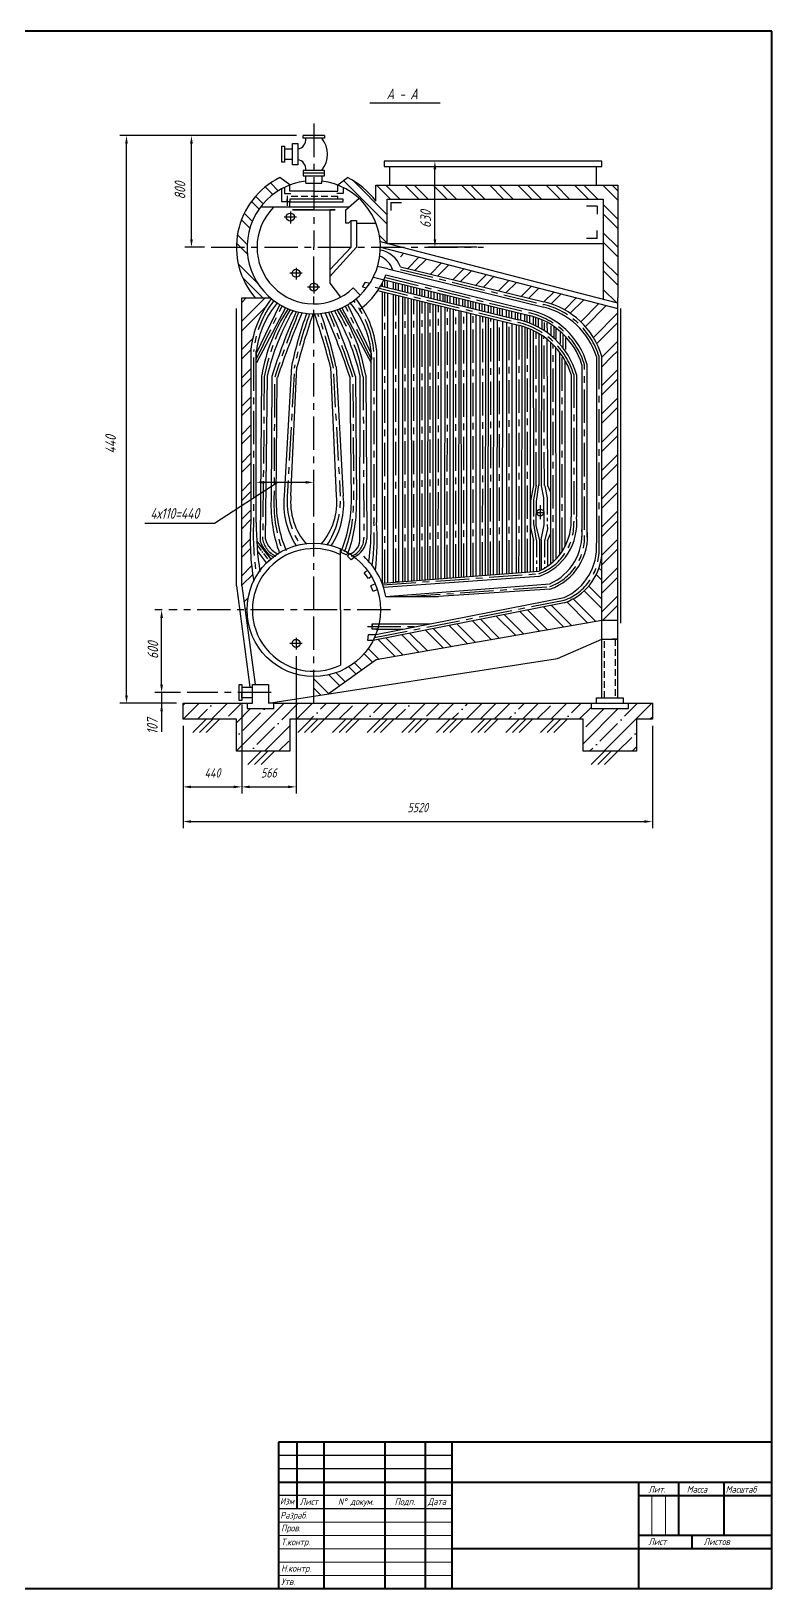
# Model space of a CAD drawing. Extents: x 1772 to 2588, y 79 to 663.
# Drawn here: x 2310 to 2588, y 79 to 663 of the extents above; entities that cross this region are included whole.
import ezdxf

# ---------------------------------------------------------------- set-up
doc = ezdxf.new("R2010")
doc.units = 0
doc.header["$LTSCALE"] = 10
doc.header["$MEASUREMENT"] = 0
doc.linetypes.add('невидимая', pattern=[0.375, 0.25, -0.125])
doc.linetypes.add('осевая', pattern=[2, 1.25, -0.25, 0.25, -0.25])
doc.layers.get('0').update_dxf_attribs({"linetype": 'CONTINUOUS'})
doc.layers.get('DEFPOINTS').update_dxf_attribs({"linetype": 'CONTINUOUS'})
for name, color, linetype, lineweight in [('Основная', 7, 'CONTINUOUS', 40), ('текст', 7, 'CONTINUOUS', 30), ('тонкая', 7, 'CONTINUOUS', 20)]:
    doc.layers.add(name, color=color, linetype=linetype, lineweight=lineweight)
doc.styles.add('стиль1', font='romans.shx', dxfattribs={"width": 0.75, "oblique": 15, "height": 3.5})
doc.dimstyles.get("Standard").update_dxf_attribs({"dimtxt": 3, "dimasz": 3, "dimexe": 2.5, "dimexo": 2.5, "dimgap": 1.5, "dimtad": 0, "dimtih": 1, "dimtoh": 1, "dimdec": 4, "dimzin": 0, "dimdsep": 46, "dimtxsty": 'Standard', "dimcen": -3, "dimdle": 1.25, "dimadec": 0, "dimazin": 0, "dimtfac": 0.75, "dimtdec": 4, "dimtofl": 0, "dimtmove": 0, "dimatfit": 3, "dimfxl": 0, "dimtvp": 1.5, "dimtolj": 1, "dimtzin": 0, "dimarcsym": 0})

# ---------------------------------------------------------------- blocks, each defined once
blk = doc.blocks.new('*D136')
at = {"color": 0, "lineweight": -2}
for p, q in [((2476.89, 613.8), (2458.69, 613.8)), ((2461.19, 584.57), (2461.19, 610.8)), ((2476.89, 581.57), (2458.69, 581.57))]:
    blk.add_line(p, q, dxfattribs=at)
at = {"color": 0}
for points in [[(2460.69, 610.8), (2461.69, 610.8), (2461.19, 613.8)], [(2460.69, 584.57), (2461.69, 584.57), (2461.19, 581.57)]]:
    blk.add_solid(points, dxfattribs=at)
at = {"layer": 'DEFPOINTS', "color": 0}
for p in [(2461.19, 613.8), (2479.39, 613.8), (2479.39, 581.57)]:
    blk.add_point(p, dxfattribs=at)
blk = doc.blocks.new('*D141')
at = {"color": 0, "lineweight": -2}
for p, q in [((2409.25, 623.39), (2367.39, 623.39)), ((2369.89, 584.57), (2369.89, 620.39)), ((2374.73, 581.57), (2367.39, 581.57))]:
    blk.add_line(p, q, dxfattribs=at)
at = {"color": 0}
for points in [[(2369.39, 620.39), (2370.39, 620.39), (2369.89, 623.39)], [(2369.39, 584.57), (2370.39, 584.57), (2369.89, 581.57)]]:
    blk.add_solid(points, dxfattribs=at)
at = {"layer": 'DEFPOINTS', "color": 0}
for p in [(2369.89, 623.39), (2411.75, 623.39), (2377.23, 581.57)]:
    blk.add_point(p, dxfattribs=at)
blk = doc.blocks.new('*D143')
at = {"color": 0, "lineweight": -2}
for p, q in [((2409.25, 623.39), (2343.03, 623.39)), ((2345.53, 413.57), (2345.53, 620.39)), ((2364.25, 410.57), (2343.03, 410.57))]:
    blk.add_line(p, q, dxfattribs=at)
at = {"color": 0}
for points in [[(2345.03, 620.39), (2346.03, 620.39), (2345.53, 623.39)], [(2345.03, 413.57), (2346.03, 413.57), (2345.53, 410.57)]]:
    blk.add_solid(points, dxfattribs=at)
at = {"layer": 'DEFPOINTS', "color": 0}
for p in [(2345.53, 623.39), (2411.75, 623.39), (2366.75, 410.57)]:
    blk.add_point(p, dxfattribs=at)
blk = doc.blocks.new('*D145')
at = {"color": 0, "lineweight": -2}
for p, q in [((2394.16, 480.92), (2394.16, 495.92)), ((2397.16, 493.42), (2412.75, 493.42)), ((2415.75, 480.92), (2415.75, 495.92))]:
    blk.add_line(p, q, dxfattribs=at)
at = {"color": 0}
for points in [[(2397.16, 493.92), (2397.16, 492.92), (2394.16, 493.42)], [(2412.75, 493.92), (2412.75, 492.92), (2415.75, 493.42)]]:
    blk.add_solid(points, dxfattribs=at)
at = {"layer": 'DEFPOINTS', "color": 0}
for p in [(2415.75, 493.42), (2394.16, 478.42), (2415.75, 478.42)]:
    blk.add_point(p, dxfattribs=at)
blk = doc.blocks.new('*D150')
at = {"color": 0, "lineweight": -2}
for p, q in [((2358.95, 445.57), (2356.19, 445.57)), ((2358.69, 417.57), (2358.69, 442.57)), ((2365.76, 414.57), (2356.19, 414.57))]:
    blk.add_line(p, q, dxfattribs=at)
at = {"color": 0}
for points in [[(2358.19, 442.57), (2359.19, 442.57), (2358.69, 445.57)], [(2358.19, 417.57), (2359.19, 417.57), (2358.69, 414.57)]]:
    blk.add_solid(points, dxfattribs=at)
at = {"layer": 'DEFPOINTS', "color": 0}
for p in [(2358.69, 445.57), (2361.45, 445.57), (2368.26, 414.57)]:
    blk.add_point(p, dxfattribs=at)
blk = doc.blocks.new('*D152')
at = {"color": 0, "lineweight": -2}
for p, q in [((2388.75, 410.07), (2388.75, 376.73)), ((2366.75, 402.07), (2366.75, 376.73)), ((2369.75, 379.23), (2385.75, 379.23))]:
    blk.add_line(p, q, dxfattribs=at)
at = {"color": 0}
for points in [[(2369.75, 379.73), (2369.75, 378.73), (2366.75, 379.23)], [(2385.75, 379.73), (2385.75, 378.73), (2388.75, 379.23)]]:
    blk.add_solid(points, dxfattribs=at)
at = {"layer": 'DEFPOINTS', "color": 0}
for p in [(2388.75, 412.57), (2366.75, 404.57), (2388.75, 379.23)]:
    blk.add_point(p, dxfattribs=at)
at = {"color": 0, "insert": (2377.75, 384.48), "char_height": 3.5, "attachment_point": 5, "style": 'стиль1'}
blk.add_mtext('\\A1;440', dxfattribs=at)
blk = doc.blocks.new('*D153')
at = {"color": 0, "lineweight": -2}
for p, q in [((2409.12, 428.19), (2409.12, 376.73)), ((2388.75, 410.07), (2388.75, 376.73)), ((2391.75, 379.23), (2406.12, 379.23))]:
    blk.add_line(p, q, dxfattribs=at)
at = {"color": 0}
for points in [[(2391.75, 379.73), (2391.75, 378.73), (2388.75, 379.23)], [(2406.12, 379.73), (2406.12, 378.73), (2409.12, 379.23)]]:
    blk.add_solid(points, dxfattribs=at)
at = {"layer": 'DEFPOINTS', "color": 0}
for p in [(2409.12, 430.69), (2388.75, 412.57), (2409.12, 379.23)]:
    blk.add_point(p, dxfattribs=at)
at = {"color": 0, "insert": (2398.93, 384.48), "char_height": 3.5, "attachment_point": 5, "style": 'стиль1'}
blk.add_mtext('\\A1;566', dxfattribs=at)
blk = doc.blocks.new('*D160')
at = {"color": 0, "lineweight": -2}
for p, q in [((2366.75, 402.07), (2366.75, 363.74)), ((2542.75, 402.07), (2542.75, 363.74)), ((2369.75, 366.24), (2539.75, 366.24))]:
    blk.add_line(p, q, dxfattribs=at)
at = {"color": 0}
for points in [[(2369.75, 366.74), (2369.75, 365.74), (2366.75, 366.24)], [(2539.75, 366.74), (2539.75, 365.74), (2542.75, 366.24)]]:
    blk.add_solid(points, dxfattribs=at)
at = {"layer": 'DEFPOINTS', "color": 0}
for p in [(2366.75, 404.57), (2542.75, 404.57), (2542.75, 366.24)]:
    blk.add_point(p, dxfattribs=at)
at = {"color": 0, "insert": (2454.75, 371.49), "char_height": 3.5, "attachment_point": 5, "style": 'стиль1'}
blk.add_mtext('\\A1;5520', dxfattribs=at)

msp = doc.modelspace()

# ---------------------------------------------------------------- hatches: boundary and pattern name
h = msp.add_hatch()
h.set_pattern_fill('ANSI32', color=256, scale=20, angle=90, style=0)
h.paths.add_polyline_path([(2406.74552, 604.89362), (2403.07712, 607.65644, 0.287205796), (2386.74552, 581.56982), (2390.74552, 581.56982, -0.310028979)])
h = msp.add_hatch()
h.set_pattern_fill('ANSI32', color=256, scale=20, angle=90, style=0)
h.paths.add_polyline_path([(2529.74552, 604.8035), (2439.06932, 604.8035), (2439.06932, 598.8035, 0.121178121), (2428.41391, 607.65644), (2424.74552, 604.89362, -0.287985873), (2440.66368, 583.59096), (2443.31361, 582.90615), (2443.31361, 599.56982), (2524.31361, 599.56982), (2524.31361, 561.97357), (2529.74552, 560.56982), (2529.74552, 562.56982)])
h = msp.add_hatch()
h.set_pattern_fill('ANSI32', color=256, scale=20, angle=90, style=0)
h.paths.add_polyline_path([(2390.74552, 581.56982), (2386.74552, 581.56982, 0.18052633), (2393.83661, 562.56982), (2399.49744, 562.56982, -0.219243148)])
h = msp.add_hatch()
h.set_pattern_fill('ANSI32', color=256, scale=20, style=0)
h.paths.add_polyline_path([(2529.74552, 558.56982), (2448.24333, 579.63218), (2448.24333, 574.27036), (2502.01697, 561.05246, -0.275495782), (2523.74552, 540.56982), (2529.74552, 540.56982)])
h = msp.add_hatch()
h.set_pattern_fill('ANSI32', color=256, scale=20, style=0)
h.paths.add_polyline_path([(2392.15895, 543.10327, -0.13562476), (2399.865, 562.26155, -0.004797259), (2399.49744, 562.56982), (2393.83661, 562.56982), (2388.74552, 562.56982), (2388.74552, 484.60257), (2392.15895, 486.81362)])
h = msp.add_hatch()
h.set_pattern_fill('ANSI32', color=256, scale=20, style=0)
h.paths.add_polyline_path([(2529.74552, 540.56982), (2523.74552, 540.56982), (2523.74552, 441.56982), (2529.74552, 441.56982)])
h = msp.add_hatch()
h.set_pattern_fill('ANSI32', color=256, scale=20, style=0)
h.paths.add_polyline_path([(2392.15895, 478.41577), (2392.15895, 486.81362), (2388.74552, 484.60257), (2388.74552, 454.56982), (2389.96173, 445.56982), (2390.74552, 445.56982, -0.113087684), (2393.23909, 456.45379, -0.060544761)])
h = msp.add_hatch()
h.set_pattern_fill('ANSI32', color=256, scale=20, angle=90, style=0)
h.paths.add_polyline_path([(2523.74552, 441.56982), (2523.74552, 465.89684, -0.28849724), (2509.68964, 448.23685), (2437.97995, 434.14047, -0.281064304), (2415.74552, 420.56982), (2415.74552, 413.20031), (2421.16716, 414.03922), (2439.17653, 426.8573)])
h = msp.add_hatch()
h.set_pattern_fill('ANSI35', color=256, scale=30, style=0)
h.paths.add_polyline_path([(2519.74552, 410.56982), (2516.74552, 410.56982), (2400.74552, 410.56982), (2400.74552, 408.56982), (2392.74552, 408.56982), (2390.74552, 408.56982), (2390.74552, 410.56982), (2366.74552, 410.56982), (2366.74552, 404.56982), (2386.74552, 404.56982), (2386.74552, 392.56982), (2406.74552, 392.56982), (2406.74552, 404.56982), (2516.74552, 404.56982), (2516.74552, 392.56982), (2536.74552, 392.56982), (2536.74552, 404.56982), (2542.74552, 404.56982), (2542.74552, 410.56982), (2533.74552, 410.56982), (2533.74552, 408.56982), (2532.74552, 408.56982), (2531.74552, 408.56982), (2519.74552, 408.56982)])

# ---------------------------------------------------------------- linework, layer by layer
for p, q in [((2436.78654, 635.6799), (2463.15852, 635.6799)), ((2403.74552, 613.38916), (2403.74552, 619.38916)), ((2403.74552, 619.38916), (2404.74552, 619.38916)), ((2404.74552, 619.38916), (2404.74552, 618.38916)), ((2407.74552, 612.38916), (2407.74552, 620.38916)), ((2407.74552, 620.38916), (2409.74552, 620.38916)), ((2409.74552, 620.38916), (2409.74552, 612.38916)), ((2419.74552, 623.38916), (2411.74552, 623.38916)), ((2411.74552, 622.38916), (2411.74552, 623.38916)), ((2419.74552, 622.38916), (2411.74552, 622.38916)), ((2419.74552, 623.38916), (2419.74552, 622.38916)), ((2404.74552, 613.38916), (2403.74552, 613.38916)), ((2404.74552, 618.38916), (2404.74552, 614.38916)), ((2404.74552, 618.38916), (2407.74552, 618.38916)), ((2407.74552, 614.38916), (2404.74552, 614.38916)), ((2404.74552, 614.38916), (2404.74552, 613.38916)), ((2523.74552, 613.8035), (2442.09473, 613.8035)), ((2442.09473, 613.8035), (2442.09473, 611.8035)), ((2523.74552, 611.8035), (2523.74552, 613.8035)), ((2406.74552, 604.89362), (2403.07712, 607.65644)), ((2409.74552, 612.38916), (2407.74552, 612.38916)), ((2419.74552, 610.38916), (2411.74552, 610.38916)), ((2411.74552, 610.38916), (2411.74552, 609.38916)), ((2419.74552, 609.38916), (2411.74552, 609.38916)), ((2411.74552, 609.38916), (2411.74552, 608.38916)), ((2411.74552, 608.38916), (2412.74552, 608.38916)), ((2412.74552, 606.38916), (2412.74552, 608.38916)), ((2412.74552, 608.38916), (2418.74552, 608.38916)), ((2418.74552, 608.38916), (2418.74552, 606.38916)), ((2418.74552, 608.38916), (2419.74552, 608.38916)), ((2419.74552, 609.38916), (2419.74552, 610.38916)), ((2419.74552, 608.38916), (2419.74552, 609.38916)), ((2424.74552, 604.89362), (2428.41391, 607.65644)), ((2442.09473, 611.8035), (2444.09473, 611.8035)), ((2444.09473, 611.8035), (2444.09473, 604.8035)), ((2444.09473, 611.8035), (2521.74552, 611.8035)), ((2521.74552, 604.8035), (2521.74552, 611.8035)), ((2521.74552, 611.8035), (2523.74552, 611.8035)), ((2403.74552, 598.56982), (2403.74552, 603.50153)), ((2404.74552, 604.01976), (2404.74552, 601.6492)), ((2404.74552, 601.6492), (2407.12207, 601.6492)), ((2406.74552, 602.56982), (2406.74552, 604.89362)), ((2415.74552, 602.56982), (2406.74552, 602.56982)), ((2412.74552, 605.56982), (2412.74552, 606.38916)), ((2412.74552, 605.56982), (2418.74552, 605.56982)), ((2415.74552, 606.56982), (2415.74552, 605.56982)), ((2415.74552, 602.56982), (2424.74552, 602.56982)), ((2418.74552, 605.56982), (2418.74552, 606.38916)), ((2426.74552, 601.6492), (2424.36897, 601.6492)), ((2424.74552, 602.56982), (2424.74552, 604.89362)), ((2426.74552, 604.01976), (2426.74552, 601.6492)), ((2439.06932, 598.8035), (2439.06932, 604.8035)), ((2439.06932, 604.8035), (2529.74552, 604.8035)), ((2529.74552, 604.8035), (2529.74552, 562.56982)), ((2428.89976, 596.56982), (2395.74552, 596.56982)), ((2406.74552, 598.56982), (2403.74552, 598.56982)), ((2405.74552, 598.56982), (2405.74552, 599.56982)), ((2426.74552, 599.56982), (2406.74552, 599.56982)), ((2406.74552, 599.56982), (2406.74552, 598.56982)), ((2406.74552, 596.56982), (2406.74552, 598.56982)), ((2406.74552, 598.56982), (2426.74552, 598.56982)), ((2407.74552, 596.56982), (2406.74552, 596.56982)), ((2424.74552, 599.56982), (2424.74552, 600.56982)), ((2426.74552, 598.56982), (2426.74552, 599.56982)), ((2427.74552, 595.56982), (2432.74466, 599.90092)), ((2443.31361, 582.90615), (2443.31361, 599.56982)), ((2443.31361, 599.56982), (2524.31361, 599.56982)), ((2444.60342, 598.35109), (2444.60342, 595.35109)), ((2444.60342, 598.35109), (2448.60342, 598.35109)), ((2521.98609, 596.95251), (2517.98609, 596.95251)), ((2521.98609, 596.95251), (2521.98609, 593.95251)), ((2524.31361, 599.56982), (2524.31361, 561.97357)), ((2409.28514, 592.8614), (2404.66275, 592.8614)), ((2406.96976, 594.93511), (2406.96976, 590.49771)), ((2415.74552, 595.56982), (2407.74552, 595.56982)), ((2407.74552, 595.56982), (2423.74552, 595.56982)), ((2423.74552, 595.56982), (2421.74552, 595.56982)), ((2421.74552, 595.56982), (2421.74552, 568.02688)), ((2427.74552, 590.56982), (2427.74552, 595.56982)), ((2428.74552, 590.56982), (2427.74552, 590.56982)), ((2428.74552, 590.56982), (2429.74552, 591.56982)), ((2429.74552, 581.56982), (2429.74552, 591.56982)), ((2429.74552, 591.56982), (2431.74552, 591.56982)), ((2431.74552, 591.56982), (2431.74552, 581.56982)), ((2431.74552, 590.56982), (2439.06932, 590.56982)), ((2521.98609, 584.77559), (2517.98609, 584.77559)), ((2521.98609, 584.77559), (2521.98609, 587.77559)), ((2431.74552, 581.56982), (2421.74552, 570.54995)), ((2429.74552, 581.56982), (2421.74552, 573.07301)), ((2529.74552, 560.56982), (2440.74552, 583.56982)), ((2440.74552, 581.56982), (2529.74552, 558.56982)), ((2443.31361, 582.90615), (2524.31361, 582.90615)), ((2409.11744, 573.88644), (2409.11744, 569.44904)), ((2443.57295, 573.41837), (2439.68737, 574.37347)), ((2443.57295, 573.41837), (2502.01697, 559.05246)), ((2448.24333, 574.27036), (2502.01697, 561.05246)), ((2411.43282, 571.81273), (2406.81044, 571.81273)), ((2418.06089, 566.60769), (2413.43851, 566.60769)), ((2415.74552, 568.6814), (2415.74552, 564.244)), ((2421.74552, 568.02688), (2425.79041, 562.83658)), ((2438.15229, 570.33381), (2496.59632, 555.96791)), ((2440.83758, 567.03061), (2492.53362, 554.3234)), ((2441.37579, 568.00187), (2441.37579, 566.89831)), ((2442.37579, 566.6525), (2442.37579, 569.29565)), ((2442.82267, 571.18581), (2496.59632, 557.96791)), ((2443.37677, 566.40646), (2443.37677, 569.04961)), ((2445.56038, 568.51286), (2445.56038, 565.86971)), ((2446.56038, 565.62391), (2446.56038, 568.26705)), ((2447.56136, 565.37786), (2447.56136, 568.02101)), ((2448.98204, 565.02865), (2448.98204, 567.67179)), ((2449.9834, 564.78251), (2449.9834, 567.42565)), ((2450.99102, 564.53483), (2450.99102, 567.17797)), ((2452.34225, 564.20269), (2452.34225, 566.84583)), ((2453.28914, 563.96994), (2453.28914, 566.61308)), ((2388.74552, 454.56982), (2388.74552, 562.56982)), ((2388.74552, 562.56982), (2393.83661, 562.56982)), ((2393.83661, 562.56982), (2399.49744, 562.56982)), ((2399.49744, 562.56982), (2399.96377, 562.39037)), ((2430.5145, 566.2822), (2433.11557, 563.58979)), ((2439.75019, 565.29789), (2492.53362, 552.3234)), ((2441.37579, 564.89831), (2441.37579, 455.58202)), ((2443.37677, 564.40646), (2443.37579, 455.73695)), ((2445.56038, 563.86971), (2445.56038, 455.90618)), ((2447.56136, 563.37368), (2447.56038, 456.06111)), ((2448.98204, 563.01714), (2448.97921, 456.17102)), ((2450.99102, 562.53551), (2450.97921, 456.32595)), ((2452.34239, 562.2239), (2452.34996, 456.32595)), ((2454.36555, 561.74432), (2454.34996, 456.48088)), ((2454.36555, 563.70535), (2454.36555, 566.34849)), ((2455.41603, 561.47213), (2455.40449, 456.58707)), ((2455.41603, 566.09028), (2455.41603, 563.44713)), ((2456.41603, 563.20133), (2456.41603, 565.84447)), ((2457.46513, 560.95367), (2457.40449, 456.742)), ((2457.41701, 562.95528), (2457.41701, 565.59843)), ((2458.48967, 560.7074), (2458.45901, 456.82369)), ((2458.83769, 562.60607), (2458.83769, 565.24921)), ((2459.83905, 562.35993), (2459.83905, 565.00307)), ((2460.84667, 562.11225), (2460.84667, 564.75539)), ((2462.1979, 561.78011), (2462.1979, 564.42325)), ((2463.14479, 561.54736), (2463.14479, 564.1905)), ((2464.2212, 561.28277), (2464.2212, 563.92591)), ((2464.85794, 563.7694), (2464.85794, 561.12625)), ((2465.85794, 560.88045), (2465.85794, 563.52359)), ((2466.85891, 560.6344), (2466.85891, 563.27755)), ((2468.2796, 560.28519), (2468.2796, 562.92833)), ((2469.28096, 560.03905), (2469.28096, 562.68219)), ((2470.28858, 559.79137), (2470.28858, 562.43451)), ((2471.6398, 559.45923), (2471.6398, 562.10237)), ((2472.58669, 559.22648), (2472.58669, 561.86962)), ((2473.6631, 558.96189), (2473.6631, 561.60504)), ((2474.50458, 561.39819), (2474.50458, 558.75505)), ((2475.50458, 558.50924), (2475.50458, 561.15239)), ((2476.50556, 558.26319), (2476.50556, 560.90634)), ((2529.74552, 412.56982), (2529.74552, 562.56982)), ((2386.74552, 454.56982), (2386.74552, 558.56982)), ((2403.09109, 560.09892), (2394.1717, 541.71315)), ((2405.1689, 558.78204), (2394.27306, 538.16768)), ((2403.95262, 559.59243), (2405.1689, 558.78204)), ((2426.32214, 558.78204), (2437.21797, 538.16768)), ((2428.39995, 560.09892), (2437.31933, 541.71315)), ((2460.46095, 560.21485), (2460.45901, 456.97862)), ((2461.45956, 559.91674), (2461.45901, 457.06031)), ((2463.44381, 559.39827), (2463.45901, 457.21524)), ((2464.85743, 559.21681), (2464.8303, 457.2927)), ((2466.84168, 558.6465), (2466.8303, 457.44763)), ((2468.08443, 558.41254), (2468.06283, 457.55386)), ((2470.12377, 557.77089), (2470.06283, 457.70879)), ((2470.95461, 557.58216), (2471.06283, 457.80427)), ((2473.03172, 557.28021), (2473.06283, 457.9592)), ((2474.50458, 556.86503), (2474.5164, 458.03666)), ((2476.56814, 556.25107), (2476.5164, 458.19159)), ((2477.92624, 557.91398), (2477.92624, 560.55713)), ((2478.07307, 555.91392), (2478.08118, 458.3042)), ((2478.92761, 557.66784), (2478.92761, 560.31099)), ((2479.93522, 557.42016), (2479.93522, 560.06331)), ((2480.12462, 555.41686), (2480.08118, 458.45913)), ((2481.1193, 555.26153), (2481.08118, 458.58034)), ((2481.28645, 557.08802), (2481.28645, 559.73117)), ((2482.23334, 556.85527), (2482.23334, 559.49842)), ((2483.30975, 556.59068), (2483.30975, 559.23383)), ((2484.58753, 558.91974), (2484.58753, 556.27659)), ((2485.58753, 556.03079), (2485.58753, 558.67394)), ((2486.58851, 555.78474), (2486.58851, 558.42789)), ((2488.0092, 555.43553), (2488.0092, 558.07868)), ((2489.01056, 555.18939), (2489.01056, 557.83254)), ((2490.01818, 554.94171), (2490.01818, 557.58486)), ((2491.3694, 554.60957), (2491.3694, 557.25272)), ((2492.31629, 554.37682), (2492.31629, 557.01997)), ((2493.3927, 554.11223), (2493.3927, 556.75538)), ((2494.84101, 556.47794), (2494.84101, 553.8348)), ((2495.84101, 553.58899), (2495.84101, 556.23214)), ((2496.84199, 553.34294), (2496.84199, 555.98609)), ((2498.08813, 555.29784), (2498.08813, 552.6547)), ((2499.08813, 551.99426), (2499.08813, 555.05204)), ((2500.08911, 551.61494), (2500.08911, 554.80599)), ((2529.74552, 558.56982), (2529.74552, 560.56982)), ((2530.74552, 558.56982), (2530.74552, 440.56982)), ((2483.10868, 554.67127), (2483.08118, 458.73527)), ((2484.58462, 554.26227), (2484.44641, 458.81274)), ((2486.47733, 553.90004), (2486.44641, 458.96767)), ((2488.00762, 553.45731), (2487.98352, 459.07343)), ((2489.99322, 552.96536), (2489.98352, 459.22836)), ((2491.63729, 552.60022), (2491.71148, 459.34743)), ((2493.75631, 551.90645), (2493.71148, 459.50236)), ((2494.85236, 551.65085), (2494.87749, 459.63622)), ((2496.86178, 550.92057), (2496.87749, 459.79115)), ((2498.06743, 550.29983), (2498.14574, 492.21213)), ((2500.11338, 549.16789), (2500.13406, 492.21213)), ((2501.31943, 554.2298), (2501.31943, 550.89355)), ((2502.31943, 550.33998), (2502.31943, 553.29089)), ((2503.34479, 549.52535), (2503.3204, 553.04484)), ((2504.69664, 552.06144), (2504.69664, 548.72519)), ((2505.72269, 551.58407), (2505.72269, 547.88618)), ((2506.5, 550.96257), (2506.5, 547.10931)), ((2508.17899, 549.62636), (2508.17899, 545.46235)), ((2501.17289, 548.43761), (2501.05176, 492.21213)), ((2503.18232, 547.1231), (2503.44573, 492.12011)), ((2504.53894, 545.87496), (2504.50478, 463.15172)), ((2506.42669, 543.91133), (2506.47702, 464.65207)), ((2509.17394, 548.69412), (2509.17394, 544.00184)), ((2510.13781, 547.42005), (2510.13781, 543.1939)), ((2392.15895, 543.09768), (2392.15895, 478.41577)), ((2394.1717, 541.71315), (2394.12102, 539.43392)), ((2394.15895, 478.41577), (2394.15895, 542.74007)), ((2437.31933, 541.71315), (2437.37001, 539.43392)), ((2437.33208, 478.41577), (2437.33208, 542.74007)), ((2439.33208, 543.09768), (2439.33208, 478.41577)), ((2507.92385, 542.04129), (2507.94663, 466.46243)), ((2509.90981, 538.77632), (2509.94461, 469.27168)), ((2516.32486, 537.48526), (2516.32486, 473.16096)), ((2518.32486, 472.80336), (2518.32486, 537.48526)), ((2521.74552, 540.56982), (2521.74552, 470.56982)), ((2523.74552, 412.56982), (2523.74552, 540.56982)), ((2396.2021, 533.50152), (2395.61658, 471.35475)), ((2397.66285, 472.15757), (2398.36959, 533.26434)), ((2400.06074, 533.10232), (2399.72431, 486.81893)), ((2401.61098, 486.96124), (2402.06074, 532.74472)), ((2407.3712, 536.8972), (2404.67241, 488.39472)), ((2407.18479, 488.39472), (2409.3712, 536.5396)), ((2424.30625, 488.39472), (2422.11984, 536.5396)), ((2424.11984, 536.8972), (2426.81862, 488.39472)), ((2429.88005, 486.96124), (2429.43029, 532.74472)), ((2431.43029, 533.10232), (2431.76673, 486.81893)), ((2433.0381, 472.65431), (2433.12144, 533.26434)), ((2435.28893, 533.50152), (2435.69225, 472.3369)), ((2512.26217, 533.84075), (2512.26217, 480.47231)), ((2514.26217, 533.84075), (2514.26217, 480.47231)), ((2402.36351, 493.42363), (2378.47707, 477.95117)), ((2498.14574, 492.21213), (2496.98361, 486.53004)), ((2499.26416, 486.27201), (2500.16778, 492.46472)), ((2501.02837, 492.16368), (2501.93199, 487.56215)), ((2503.43801, 492.24969), (2504.51375, 489.7554)), ((2496.98361, 486.53004), (2497.06966, 476.50989)), ((2499.13507, 477.28397), (2499.26416, 486.27201)), ((2500.68413, 484.85284), (2500.68413, 479.60624)), ((2501.93199, 487.56215), (2502.06107, 477.456)), ((2499.20425, 482.10053), (2502.00175, 482.10053)), ((2378.47707, 477.95117), (2352.45421, 477.95117)), ((2497.06966, 476.50989), (2498.1454, 471.56432)), ((2500.46899, 471.56432), (2499.13507, 477.28397)), ((2502.06107, 477.456), (2500.89928, 471.82235)), ((2503.35195, 471.4353), (2504.55678, 474.10161)), ((2399.77184, 464.59295), (2394.42844, 471.4513)), ((2398.0151, 463.23957), (2394.66633, 467.75694)), ((2425.74552, 445.56982), (2425.74552, 468.48269)), ((2425.983, 467.12611), (2426.17652, 468.0448)), ((2497.99877, 471.82521), (2497.99877, 459.96833)), ((2500.43666, 471.50846), (2500.43666, 460.24554)), ((2501.00784, 471.82521), (2501.00784, 460.52392)), ((2503.44573, 471.50846), (2503.44573, 461.97771)), ((2427.94237, 466.18325), (2425.983, 467.12611)), ((2428.59549, 466.95688), (2427.94237, 466.18325)), ((2428.35359, 465.67555), (2429.05509, 466.54589)), ((2429.80498, 464.34588), (2428.35359, 465.67555)), ((2430.86932, 465.19204), (2429.80498, 464.34588)), ((2436.22656, 457.33363), (2434.70261, 459.53365)), ((2434.70339, 459.54694), (2435.51375, 460.28431)), ((2437.30379, 458.06012), (2436.36039, 457.33484)), ((2441.37579, 455.58202), (2500.20629, 460.13934)), ((2500.20629, 458.13934), (2441.93488, 454.0121)), ((2447.56038, 456.06111), (2446.56038, 456.06111)), ((2386.74552, 454.56982), (2391.74552, 416.56982)), ((2388.74552, 454.56982), (2393.74552, 417.56982)), ((2438.97801, 436.33667), (2509.68964, 450.23685)), ((2442.80388, 450.56982), (2504.26898, 455.33122)), ((2442.80388, 450.56982), (2462.47192, 450.56982)), ((2504.26898, 453.33122), (2462.47192, 450.56982)), ((2425.74552, 445.56982), (2425.74552, 424.8575)), ((2509.68964, 448.23685), (2437.97995, 434.14047)), ((2437.67628, 438.33667), (2437.67628, 440.33667)), ((2437.67628, 440.33667), (2440.19166, 440.33667)), ((2437.67628, 440.33667), (2437.67628, 439.33667)), ((2439.67628, 438.33667), (2437.67628, 438.33667)), ((2438.97801, 438.33667), (2439.67628, 438.33667)), ((2523.74552, 441.56982), (2439.17653, 426.8573)), ((2439.67628, 438.33667), (2449.15222, 438.33667)), ((2440.19166, 440.33667), (2459.32642, 440.33667)), ((2529.74552, 441.56982), (2523.74552, 441.56982)), ((2411.43282, 433.05491), (2406.81044, 433.05491)), ((2409.11744, 435.12861), (2409.11744, 430.69121)), ((2435.97995, 434.14047), (2436.32812, 436.33667)), ((2437.97995, 434.14047), (2435.97995, 434.14047)), ((2436.32812, 436.33667), (2438.97801, 436.33667)), ((2507.20632, 427.35248), (2523.74552, 434.56982)), ((2523.74552, 434.56982), (2529.74552, 434.56982)), ((2529.74552, 434.56982), (2527.74552, 434.56982)), ((2398.74552, 410.56982), (2507.20632, 427.35248)), ((2439.17653, 426.8573), (2421.16716, 414.03922)), ((2387.74552, 411.56982), (2387.74552, 417.56982)), ((2387.74552, 417.56982), (2388.74552, 417.56982)), ((2388.74552, 417.56982), (2388.74552, 416.56982)), ((2388.74552, 416.56982), (2392.74552, 416.56982)), ((2388.74552, 416.56982), (2388.74552, 412.56982)), ((2392.74552, 410.56982), (2392.74552, 417.56982)), ((2392.74552, 417.56982), (2398.74552, 417.56982)), ((2398.74552, 417.56982), (2398.74552, 410.56982)), ((2358.69496, 414.56982), (2358.69496, 410.56982)), ((2366.74552, 410.56982), (2390.74552, 410.56982)), ((2366.74552, 404.56982), (2366.74552, 410.56982)), ((2388.74552, 411.56982), (2387.74552, 411.56982)), ((2388.74552, 412.56982), (2388.74552, 414.56982)), ((2392.74552, 412.56982), (2388.74552, 412.56982)), ((2388.74552, 412.56982), (2388.74552, 411.56982)), ((2390.74552, 410.56982), (2390.74552, 408.56982)), ((2390.74552, 410.56982), (2392.74552, 410.56982)), ((2400.74552, 410.56982), (2398.74552, 410.56982)), ((2400.74552, 408.56982), (2400.74552, 410.56982)), ((2400.74552, 410.56982), (2542.74552, 410.56982)), ((2406.74552, 410.56982), (2415.74552, 410.56982)), ((2516.74552, 410.56982), (2519.74552, 410.56982)), ((2519.74552, 410.56982), (2519.74552, 408.56982)), ((2521.74552, 410.56982), (2521.74552, 412.56982)), ((2521.74552, 412.56982), (2531.74552, 412.56982)), ((2523.74552, 412.56982), (2524.74552, 412.56982)), ((2531.74552, 412.56982), (2531.74552, 410.56982)), ((2533.74552, 408.56982), (2533.74552, 410.56982)), ((2542.74552, 410.56982), (2542.74552, 404.56982)), ((2386.74552, 404.56982), (2366.74552, 404.56982)), ((2370.44184, 399.56982), (2375.44184, 404.56982)), ((2370.44184, 399.56982), (2375.44184, 404.56982)), ((2370.44184, 399.56982), (2375.44184, 404.56982)), ((2377.94184, 404.56982), (2372.94184, 399.56982)), ((2377.94184, 404.56982), (2372.94184, 399.56982)), ((2377.94184, 404.56982), (2372.94184, 399.56982)), ((2375.44184, 399.56982), (2380.44184, 404.56982)), ((2375.44184, 399.56982), (2380.44184, 404.56982)), ((2375.44184, 399.56982), (2380.44184, 404.56982)), ((2386.74552, 392.56982), (2386.74552, 404.56982)), ((2390.74552, 408.56982), (2392.74552, 408.56982)), ((2392.74552, 408.56982), (2400.74552, 408.56982)), ((2516.74552, 404.56982), (2406.74552, 404.56982)), ((2406.74552, 404.56982), (2406.74552, 392.56982)), ((2409.74552, 399.56982), (2414.74552, 404.56982)), ((2409.74552, 399.56982), (2414.74552, 404.56982)), ((2409.74552, 399.56982), (2414.74552, 404.56982)), ((2417.24552, 404.56982), (2412.24552, 399.56982)), ((2417.24552, 404.56982), (2412.24552, 399.56982)), ((2417.24552, 404.56982), (2412.24552, 399.56982)), ((2414.74552, 399.56982), (2419.74552, 404.56982)), ((2414.74552, 399.56982), (2419.74552, 404.56982)), ((2414.74552, 399.56982), (2419.74552, 404.56982)), ((2422.74552, 399.56982), (2427.74552, 404.56982)), ((2422.74552, 399.56982), (2427.74552, 404.56982)), ((2430.24552, 404.56982), (2425.24552, 399.56982)), ((2430.24552, 404.56982), (2425.24552, 399.56982)), ((2427.74552, 399.56982), (2432.74552, 404.56982)), ((2427.74552, 399.56982), (2432.74552, 404.56982)), ((2435.74552, 399.56982), (2440.74552, 404.56982)), ((2435.74552, 399.56982), (2440.74552, 404.56982)), ((2443.24552, 404.56982), (2438.24552, 399.56982)), ((2443.24552, 404.56982), (2438.24552, 399.56982)), ((2440.74552, 399.56982), (2445.74552, 404.56982)), ((2440.74552, 399.56982), (2445.74552, 404.56982)), ((2448.74552, 399.56982), (2453.74552, 404.56982)), ((2448.74552, 399.56982), (2453.74552, 404.56982)), ((2448.74552, 399.56982), (2453.74552, 404.56982)), ((2448.74552, 399.56982), (2453.74552, 404.56982)), ((2456.24552, 404.56982), (2451.24552, 399.56982)), ((2456.24552, 404.56982), (2451.24552, 399.56982)), ((2456.24552, 404.56982), (2451.24552, 399.56982)), ((2456.24552, 404.56982), (2451.24552, 399.56982)), ((2453.74552, 399.56982), (2458.74552, 404.56982)), ((2453.74552, 399.56982), (2458.74552, 404.56982)), ((2453.74552, 399.56982), (2458.74552, 404.56982)), ((2453.74552, 399.56982), (2458.74552, 404.56982)), ((2461.74552, 399.56982), (2466.74552, 404.56982)), ((2461.74552, 399.56982), (2466.74552, 404.56982)), ((2461.74552, 399.56982), (2466.74552, 404.56982)), ((2469.24552, 404.56982), (2464.24552, 399.56982)), ((2469.24552, 404.56982), (2464.24552, 399.56982)), ((2469.24552, 404.56982), (2464.24552, 399.56982)), ((2466.74552, 399.56982), (2471.74552, 404.56982)), ((2466.74552, 399.56982), (2471.74552, 404.56982)), ((2466.74552, 399.56982), (2471.74552, 404.56982)), ((2474.74552, 399.56982), (2479.74552, 404.56982)), ((2474.74552, 399.56982), (2479.74552, 404.56982)), ((2474.74552, 399.56982), (2479.74552, 404.56982)), ((2474.74552, 399.56982), (2479.74552, 404.56982)), ((2482.24552, 404.56982), (2477.24552, 399.56982)), ((2482.24552, 404.56982), (2477.24552, 399.56982)), ((2482.24552, 404.56982), (2477.24552, 399.56982)), ((2482.24552, 404.56982), (2477.24552, 399.56982)), ((2479.74552, 399.56982), (2484.74552, 404.56982)), ((2479.74552, 399.56982), (2484.74552, 404.56982)), ((2479.74552, 399.56982), (2484.74552, 404.56982)), ((2479.74552, 399.56982), (2484.74552, 404.56982)), ((2487.74552, 399.56982), (2492.74552, 404.56982)), ((2495.24552, 404.56982), (2490.24552, 399.56982)), ((2492.74552, 399.56982), (2497.74552, 404.56982)), ((2500.74552, 399.56982), (2505.74552, 404.56982)), ((2508.24552, 404.56982), (2503.24552, 399.56982)), ((2505.74552, 399.56982), (2510.74552, 404.56982)), ((2516.74552, 392.56982), (2516.74552, 404.56982)), ((2519.74552, 408.56982), (2531.74552, 408.56982)), ((2531.74552, 408.56982), (2532.74552, 408.56982)), ((2532.74552, 408.56982), (2533.74552, 408.56982)), ((2542.74552, 404.56982), (2536.74552, 404.56982)), ((2536.74552, 404.56982), (2536.74552, 392.56982)), ((2406.74552, 392.56982), (2386.74552, 392.56982)), ((2391.03329, 387.56982), (2396.03329, 392.56982)), ((2391.03329, 387.56982), (2396.03329, 392.56982)), ((2391.03329, 387.56982), (2396.03329, 392.56982)), ((2398.53329, 392.56982), (2393.53329, 387.56982)), ((2398.53329, 392.56982), (2393.53329, 387.56982)), ((2398.53329, 392.56982), (2393.53329, 387.56982)), ((2396.03329, 387.56982), (2401.03329, 392.56982)), ((2396.03329, 387.56982), (2401.03329, 392.56982)), ((2396.03329, 387.56982), (2401.03329, 392.56982)), ((2536.74552, 392.56982), (2516.74552, 392.56982)), ((2519.74552, 387.56982), (2524.74552, 392.56982)), ((2519.74552, 387.56982), (2524.74552, 392.56982)), ((2519.74552, 387.56982), (2524.74552, 392.56982)), ((2527.24552, 392.56982), (2522.24552, 387.56982)), ((2527.24552, 392.56982), (2522.24552, 387.56982)), ((2527.24552, 392.56982), (2522.24552, 387.56982)), ((2524.74552, 387.56982), (2529.74552, 392.56982)), ((2524.74552, 387.56982), (2529.74552, 392.56982)), ((2524.74552, 387.56982), (2529.74552, 392.56982)), ((2467.53772, 128.56982), (2402.53772, 128.56982)), ((2467.53772, 123.56982), (2402.53772, 123.56982)), ((2467.53772, 113.56982), (2402.53772, 113.56982)), ((2467.53772, 108.56982), (2402.53772, 108.56982)), ((2537.53772, 78.56982), (2537.53772, 78.56982))]:
    msp.add_line(p, q)
at = {"linetype": 'осевая'}
for p, q in [((2415.74552, 627.88688), (2415.74552, 581.56982)), ((2377.23492, 581.56982), (2479.38679, 581.56982)), ((2415.74552, 445.56982), (2415.74552, 581.56982)), ((2448.24333, 573.27036), (2502.01697, 560.05246)), ((2434.0896, 566.6893), (2435.20211, 568.41584)), ((2434.0896, 566.6893), (2435.56147, 566.32751)), ((2435.20211, 568.41584), (2436.76295, 568.03218)), ((2438.75998, 566.54129), (2492.53362, 553.3234)), ((2442.82267, 570.18581), (2496.59632, 556.96791)), ((2442.37579, 455.73695), (2442.37579, 564.65251)), ((2446.56038, 456.06111), (2446.56038, 563.62391)), ((2449.97921, 456.32595), (2449.9834, 562.79197)), ((2453.34996, 456.48088), (2453.28912, 561.99059)), ((2456.40449, 456.742), (2456.40167, 561.25178)), ((2394.12102, 539.43392), (2403.95262, 559.59243)), ((2437.37001, 539.43392), (2427.53842, 559.59243)), ((2459.45901, 456.97862), (2459.46234, 560.56482)), ((2462.45901, 457.21524), (2462.49708, 559.68343)), ((2465.8303, 457.44763), (2465.85604, 558.89277)), ((2469.06283, 457.70879), (2469.06633, 558.11058)), ((2472.06283, 457.9592), (2472.08758, 557.39344)), ((2475.5164, 458.19159), (2475.48649, 556.48758)), ((2479.08118, 458.45913), (2479.12993, 555.69646)), ((2482.08118, 458.73527), (2482.11399, 554.88873)), ((2485.44641, 458.96767), (2485.39003, 553.98053)), ((2488.98352, 459.22836), (2489.07984, 553.25748)), ((2492.71148, 459.50236), (2492.8064, 552.23508)), ((2495.87749, 459.79115), (2495.91187, 551.39526)), ((2499.14574, 492.21213), (2499.20001, 549.78863)), ((2502.232, 492.18193), (2502.08627, 547.67081)), ((2505.51052, 463.61458), (2505.50797, 544.92661)), ((2393.15895, 540.23685), (2393.15895, 478.41577)), ((2438.33208, 540.23685), (2438.33208, 478.41577)), ((2508.91721, 467.73569), (2508.90463, 540.76533)), ((2517.32486, 475.66419), (2517.32486, 537.48526)), ((2522.74552, 468.39442), (2522.74552, 540.56982)), ((2397.21128, 532.91852), (2396.5834, 472.26334)), ((2408.3712, 534.03637), (2405.79332, 488.20157)), ((2423.11984, 534.03637), (2425.69771, 488.20157)), ((2434.27975, 532.91852), (2434.51262, 472.54095)), ((2513.26217, 533.84075), (2513.26217, 478.29691)), ((2401.06074, 530.24149), (2400.82783, 486.89009)), ((2430.43029, 530.24149), (2430.6632, 486.89009)), ((2441.58771, 455.0216), (2500.20629, 459.13934)), ((2438.53971, 455.27278), (2437.10781, 454.65371)), ((2438.03291, 452.52316), (2437.10781, 454.65371)), ((2439.44873, 453.06986), (2438.03291, 452.52316)), ((2450.72301, 450.56982), (2504.26898, 454.33122)), ((2444.58067, 445.56982), (2361.45328, 445.56982)), ((2415.74552, 410.56982), (2415.74552, 445.56982)), ((2438.51409, 435.24547), (2509.68964, 449.23685)), ((2435.96098, 439.33667), (2454.23932, 439.33667)), ((2399.7207, 414.56982), (2368.26486, 414.56982))]:
    msp.add_line(p, q, dxfattribs=at)
at = {"linetype": 'невидимая'}
for p, q in [((2424.74552, 600.56982), (2405.74552, 600.56982)), ((2405.74552, 600.56982), (2405.74552, 599.56982)), ((2405.74552, 599.56982), (2405.74552, 596.56982)), ((2524.74552, 412.56982), (2524.74552, 434.56982)), ((2528.74552, 434.56982), (2528.74552, 412.56982))]:
    msp.add_line(p, q, dxfattribs=at)
at = {"linetype": 'осевая', "ltscale": 0.5}
for p, q in [((2499.1781, 492.3357), (2498.1454, 486.91708)), ((2502.36228, 492.12068), (2503.2659, 487.60516)), ((2498.1454, 486.91708), (2498.10237, 477.92905)), ((2503.2659, 487.60516), (2503.35195, 475.82181)), ((2498.10237, 477.92905), (2499.22114, 471.47831)), ((2503.35195, 475.82181), (2502.27622, 471.52131)), ((2499.22293, 471.57188), (2499.22293, 460.06316)), ((2502.232, 471.57188), (2502.232, 461.19706))]:
    msp.add_line(p, q, dxfattribs=at)
at = {"linetype": 'осевая', "ltscale": 0.2}
msp.add_line((2394.50163, 469.86016), (2398.98497, 463.95284), dxfattribs=at)
for centre, radius in [((2406.96976, 592.8614), 1.5), ((2409.11744, 571.81273), 1.5), ((2415.74552, 566.60769), 1.5), ((2415.74552, 566.60769), 1.5), ((2500.68413, 482.10053), 1.29374), ((2415.74552, 445.56982), 25), ((2409.11744, 433.05491), 1.5)]:
    msp.add_circle(centre, radius)
for centre, radius, start, end in [((2409.25918, 621.87891), 3.52348, 277.93367395, 8.32653076), ((2411.39001, 616.38916), 9.49228, 320.79533311, 39.20466689), ((2409.25918, 610.89941), 3.52348, 351.67346924, 82.06632605), ((2415.74552, 581.56982), 29, 115.90251053, 220.93272457), ((2415.74552, 581.56982), 29, 36.46026056, 64.09748947), ((2415.74552, 581.56982), 25, 96.89210258, 83.10789742), ((2415.74552, 581.56982), 21.25639, 135.11628097, 314.01145339), ((2437.54744, 570.47778), 8.25034, 17.55250663, 68.92540699), ((2438.95468, 570.74407), 9.93547, 20.78845257, 79.74493731), ((2415.74552, 581.56982), 29, 306.7959769, 339.018326), ((2430.67726, 538.73897), 38.76477, 142.4013777, 173.53570166), ((2428.75434, 538.39719), 34.79227, 139.76155798, 172.82118842), ((2402.7367, 538.39719), 34.79227, 7.17881158, 40.23844202), ((2401.36021, 539.05216), 38.14084, 6.09713947, 37.72668822), ((2495.70489, 532.59), 29.15398, 15.88532598, 77.4959538), ((2459.89122, 522.80962), 64.54313, 146.60112098, 170.36745812), ((2486.68097, 512.51981), 90.79243, 150.04791819, 166.80065649), ((2602.34378, 471.21166), 211.5283, 155.96613263, 162.97938182), ((2713.58361, 427.45847), 328.78512, 156.77908087, 161.31634905), ((2557.09559, 504.97927), 153.04409, 160.19135456, 167.96024582), ((2653.07461, 474.42706), 251.42191, 160.96974684, 165.6961082), ((2178.41642, 474.42706), 251.42191, 14.3038918, 19.03025316), ((2274.39545, 504.97927), 153.04409, 12.03975418, 19.80864544), ((2117.90742, 427.45847), 328.78512, 18.68365095, 23.22091913), ((2229.14725, 471.21166), 211.5283, 17.02061818, 24.03386737), ((2344.81007, 512.51981), 90.79243, 13.19934351, 29.95208181), ((2371.59981, 522.80962), 64.54313, 9.63254188, 33.39887902), ((2490.28423, 529.50544), 29.15398, 15.88532598, 77.4959538), ((2490.14022, 529.30608), 27.43236, 17.34701944, 76.38797862), ((2495.56088, 532.39063), 27.43236, 17.34701944, 76.38797862), ((2486.22154, 525.86093), 29.15398, 15.88532598, 77.4959538), ((2486.07753, 525.66156), 27.43236, 17.34701944, 76.38797862), ((2452.66335, 485.0107), 52.96991, 178.04371015, 200.05334006), ((2450.94611, 486.75658), 49.33556, 179.76231284, 202.45057685), ((2433.32308, 485.33192), 28.81391, 173.89816179, 213.13479017), ((2431.03521, 486.01193), 23.96915, 174.29475979, 221.27530406), ((2400.45583, 486.01193), 23.96915, 318.72469594, 5.70524021), ((2398.16796, 485.33192), 28.81391, 326.86520983, 6.10183821), ((2380.54492, 486.75658), 49.33556, 337.54942315, 0.23768716), ((2378.82769, 485.0107), 52.96991, 339.94665994, 1.95628985), ((2493.20451, 478.13582), 21.18688, 289.29772279, 6.33145818), ((2491.68143, 478.9345), 20.63811, 294.39743872, 4.27322862), ((2483.0515, 471.87854), 91.12733, 175.88621573, 189.82111553), ((2519.11736, 478.54426), 124.95848, 180.05891513, 188.60410836), ((2312.37367, 478.54426), 124.95848, 353.17625268, 359.94108487), ((2348.43953, 471.87854), 91.12733, 352.831653, 4.11378427), ((2497.26721, 473.3277), 21.18688, 289.29772279, 6.33145818), ((2495.74413, 474.12639), 20.63811, 294.39743872, 4.27322862), ((2415.74552, 445.56982), 23, 64.22853826, 295.77146174), ((2404.98595, 474.0629), 9.68437, 196.3755067, 244.6186308), ((2405.63594, 474.09118), 8.20421, 193.63198215, 247.00698794), ((2427.42906, 471.95135), 5.65291, 286.76694204, 7.14336615), ((2427.27916, 473.05199), 8.44342, 293.57573633, 355.141682), ((2501.16478, 469.03201), 20.63811, 294.39743872, 4.27322862), ((2415.74552, 445.56982), 27.51645, 10.46934838, 46.98532721), ((2502.68786, 468.23333), 21.18688, 289.29772279, 353.66854182)]:
    msp.add_arc(centre, radius, start, end)
at = {"linetype": 'осевая'}
for centre, radius, start, end in [((2430.77667, 538.51615), 37.81894, 142.50497682, 174.0869169), ((2400.71437, 538.51615), 37.81894, 5.9130831, 37.49502318), ((2470.22467, 519.32384), 74.26823, 148.45769418, 169.452627), ((2726.78833, 426.11511), 342.72606, 157.53250637, 161.84616995), ((2551.80502, 506.25586), 146.52856, 159.89571503, 168.20343802), ((2279.68601, 506.25586), 146.52856, 11.79656198, 20.10428497), ((2104.7027, 426.11511), 342.72606, 18.15383005, 22.46749363), ((2361.26636, 519.32384), 74.26823, 10.547373, 31.54230582), ((2489.77805, 528.94524), 28.84023, 17.22440547, 76.32494538), ((2495.19871, 532.02979), 28.84023, 17.22440547, 76.32494538), ((2485.71536, 525.30073), 28.84023, 17.22440547, 76.32494538), ((2449.73073, 485.33925), 48.92748, 178.18360906, 201.40385286), ((2435.73067, 486.51954), 29.98456, 176.78420324, 213.68115296), ((2395.76037, 486.51954), 29.98456, 326.31884704, 3.21579676), ((2381.7603, 485.33925), 48.92748, 338.59614714, 1.81639094), ((2493.35212, 474.19442), 100.28205, 177.58743046, 189.03653125), ((2338.13892, 474.19442), 100.28205, 353.10885515, 2.41256954), ((2493.51378, 477.72786), 19.75659, 289.80063659, 1.65052011), ((2497.57647, 472.91974), 19.75659, 289.80063659, 1.65052011), ((2404.99989, 473.55987), 8.53601, 189.5993754, 246.10848391), ((2427.40015, 472.39718), 7.11393, 290.98904666, 1.15799241), ((2502.99713, 467.82537), 19.75659, 289.80063659, 1.65052011)]:
    msp.add_arc(centre, radius, start, end, dxfattribs=at)
at = {"layer": 'Основная'}
for p, q in [((2587.53772, 662.56982), (1771.53772, 662.56982)), ((2587.53772, 78.56982), (2587.53772, 662.56982)), ((2402.53772, 133.56982), (2402.53772, 78.56982)), ((2587.53772, 133.56982), (2402.53772, 133.56982)), ((2409.53772, 108.56982), (2409.53772, 133.56982)), ((2419.53772, 133.56982), (2419.53772, 78.56982)), ((2442.53772, 78.56982), (2442.53772, 133.56982)), ((2457.53772, 133.56982), (2457.53772, 78.56982)), ((2467.53772, 133.56982), (2467.53772, 78.56982)), ((2402.53772, 118.56982), (2587.53772, 118.56982)), ((2537.53772, 118.56982), (2537.53772, 78.56982)), ((2552.53772, 118.56982), (2552.53772, 98.56982)), ((2569.53772, 118.56982), (2569.53772, 98.56982)), ((2537.53772, 113.56982), (2587.53772, 113.56982)), ((2587.53772, 93.56982), (2467.53772, 93.56982)), ((2587.53772, 98.56982), (2537.53772, 98.56982)), ((2557.53772, 98.56982), (2557.53772, 93.56982)), ((2587.53772, 78.56982), (1771.53772, 78.56982))]:
    msp.add_line(p, q, dxfattribs=at)
at = {"layer": 'тонкая'}
for p, q in [((2542.52536, 113.36112), (2542.52536, 98.56982)), ((2547.60331, 113.36112), (2547.60331, 98.56982)), ((2402.53772, 103.56982), (2467.53772, 103.56982)), ((2467.53772, 98.56982), (2402.53772, 98.56982)), ((2467.53772, 93.56982), (2402.53772, 93.56982))]:
    msp.add_line(p, q, dxfattribs=at)
for points in [[(2402.53772, 88.56982), (2467.53772, 88.56982)], [(2402.53772, 83.56982), (2467.53772, 83.56982)]]:
    msp.add_lwpolyline(points, dxfattribs=at)

# ---------------------------------------------------------------- texts
at = {"layer": 'текст', "lineweight": -2, "style": 'стиль1', "oblique": 15, "width": 0.75}
for s, p in [('А - А', (2443.02398, 637.04193)), ('4х110=440', (2354.43837, 479.75842))]:
    msp.add_text(s, height=4, dxfattribs=at).set_placement(p)
for s, p in [('800', (2367.58496, 599.4675)), ('630', (2459.67327, 588.79245)), ('440', (2341.55426, 504.21958)), ('600', (2357.42549, 427.18758)), ('107', (2357.20267, 398.9575))]:
    msp.add_text(s, height=4, rotation=90, dxfattribs=at).set_placement(p)
at = {"layer": 'текст', "style": 'стиль1', "oblique": 15, "width": 0.75}
for s, p in [('Лит.', (2541.25569, 114.635)), ('Масса', (2555.63019, 114.635)), ('Масштаб', (2570.22241, 114.635)), ('Изм', (2403.08285, 110.18193)), ('Лист', (2410.55861, 110.03163)), ('N%%d докум. ', (2424.84228, 110.03163)), ('Подп.', (2446.09478, 110.03163)), ('Дата', (2458.54589, 110.03163)), ('Разраб.', (2403.19902, 104.931)), ('Пров.', (2403.49992, 100.09888)), ('Т.контр.', (2403.49992, 94.90397)), ('Лист', (2541.25569, 95.02113)), ('Листов', (2561.9801, 95.02113)), ('Утв.', (2403.49992, 79.96214)), ('Н.контр.', (2403.49992, 84.98175))]:
    msp.add_text(s, height=2.5, dxfattribs=at).set_placement(p)

# ---------------------------------------------------------------- dimensions: what is measured, and where the dimension line sits
for base, p1, p2, angle, picture, middle in [((2345.53087, 623.38916), (2366.74552, 410.56982), (2411.74552, 623.38916), 270, '*D143', (2345.53087, 516.97949)), ((2461.19193, 613.8035), (2479.38679, 581.56982), (2479.38679, 613.8035), 90, '*D136', (2461.19193, 597.68666)), ((2358.69496, 445.56982), (2368.26486, 414.56982), (2361.45328, 445.56982), 270, '*D150', (2358.69496, 430.06982))]:
    dim = msp.add_linear_dim(base=base, p1=p1, p2=p2, angle=angle, text=' ', dimstyle='Standard')
    dim.commit()
    dim.dimension.update_dxf_attribs({"geometry": picture, "text_midpoint": middle, "dimtype": 160})
dim = msp.add_linear_dim(base=(2369.89467, 623.38916), p1=(2377.23492, 581.56982), p2=(2411.74552, 623.38916), angle=270, text=' ', dimstyle='Standard')
dim.commit()
dim.dimension.update_dxf_attribs({"geometry": '*D141', "text_midpoint": (2369.89467, 602.47949)})
dim = msp.add_linear_dim(base=(2415.74552, 493.42363), p1=(2394.15895, 478.41577), p2=(2415.74552, 478.41577), text=' ', dimstyle='Standard')
dim.commit()
dim.dimension.update_dxf_attribs({"geometry": '*D145', "text_midpoint": (2404.95223, 493.42363), "dimtype": 160})
for base, p1, p2, text, picture, middle in [((2409.11744, 379.2332), (2388.74552, 412.56982), (2409.11744, 430.69121), '566', '*D153', (2398.93148, 384.4832)), ((2388.74552, 379.2332), (2366.74552, 404.56982), (2388.74552, 412.56982), '440', '*D152', (2377.74552, 384.4832)), ((2542.74552, 366.24246), (2366.74552, 404.56982), (2542.74552, 404.56982), '5520', '*D160', (2454.74552, 371.49246))]:
    dim = msp.add_linear_dim(base=base, p1=p1, p2=p2, text=text, dimstyle='Standard', override={"dimtxsty": 'стиль1'})
    dim.commit()
    dim.dimension.update_dxf_attribs({"geometry": picture, "text_midpoint": middle})

# ---------------------------------------------------------------- leaders
msp.add_leader([(2358.69496, 410.56982), (2358.69496, 399.90807)], dimstyle='Standard', override={"dimgap": 1.5, "dimtad": 0})

doc.saveas('drawing.dxf')
